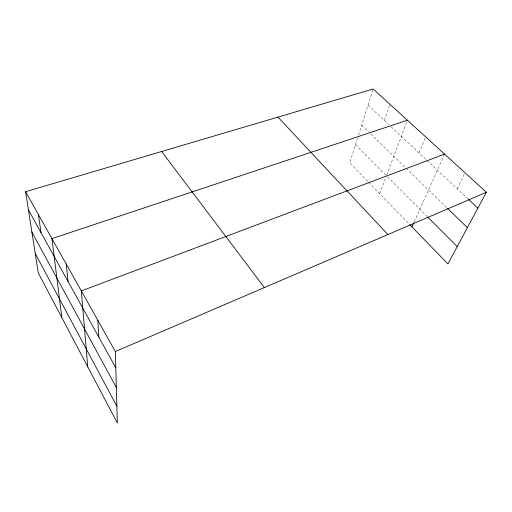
<?xml version="1.0" encoding="UTF-8"?>
<svg xmlns="http://www.w3.org/2000/svg" width="512" height="512" viewBox="0 0 512 512"><rect width="100%" height="100%" fill="white"/><g stroke="black" fill="none" stroke-linecap="round" stroke-linejoin="round"><path stroke-width="0.38" stroke-dasharray="2.56 1.92" d="M357.594 138.003L349.728 162.803L368.25 181.875M358.554 134.995L373.152 88.979M384.333 120.448L389.926 104.275M379.693 193.664L386.15 176.531M386.714 175.034L407.398 120.205M418.976 152.915L425.6 136.806M414.182 221.958L444.582 154.125M457.19 188.73L465.018 172.762M368.019 105.152L388.858 124.691M391.123 126.81L426.458 159.93M427.034 160.467L468.109 198.97M361.658 125.21L368.41 131.75M370.656 133.926L447.533 208.422M355.45 144.781L385.869 175.219M387.565 176.915L427.078 216.448M368.794 182.438L409.222 224.077"/><path stroke-width="0.77" d="M411.962 226.899L413.862 222.662M25.6 191.718L115.36 351.539L117.338 423.021L38.246 272.851L25.6 191.718L373.152 88.979L486.4 192.262L447.923 263.936L409.773 224.64M115.36 351.539L486.4 192.262M444.582 154.125L81.318 290.938L87.757 366.867M407.398 120.205L51.942 238.624L61.824 317.619M468.685 199.507L477.882 208.128M447.533 208.422L467.392 227.667M427.635 217.005L457.222 246.611M277.965 117.114L387.891 234.547M161.638 151.501L264.371 287.571M28.435 209.901L115.808 367.84M31.898 232.122L116.352 387.539M35.226 253.472L116.87 406.24M38.419 214.547L40.966 232.563M66.221 264.045L68.083 281.574M97.818 320.307L98.803 337.107"/></g></svg>
